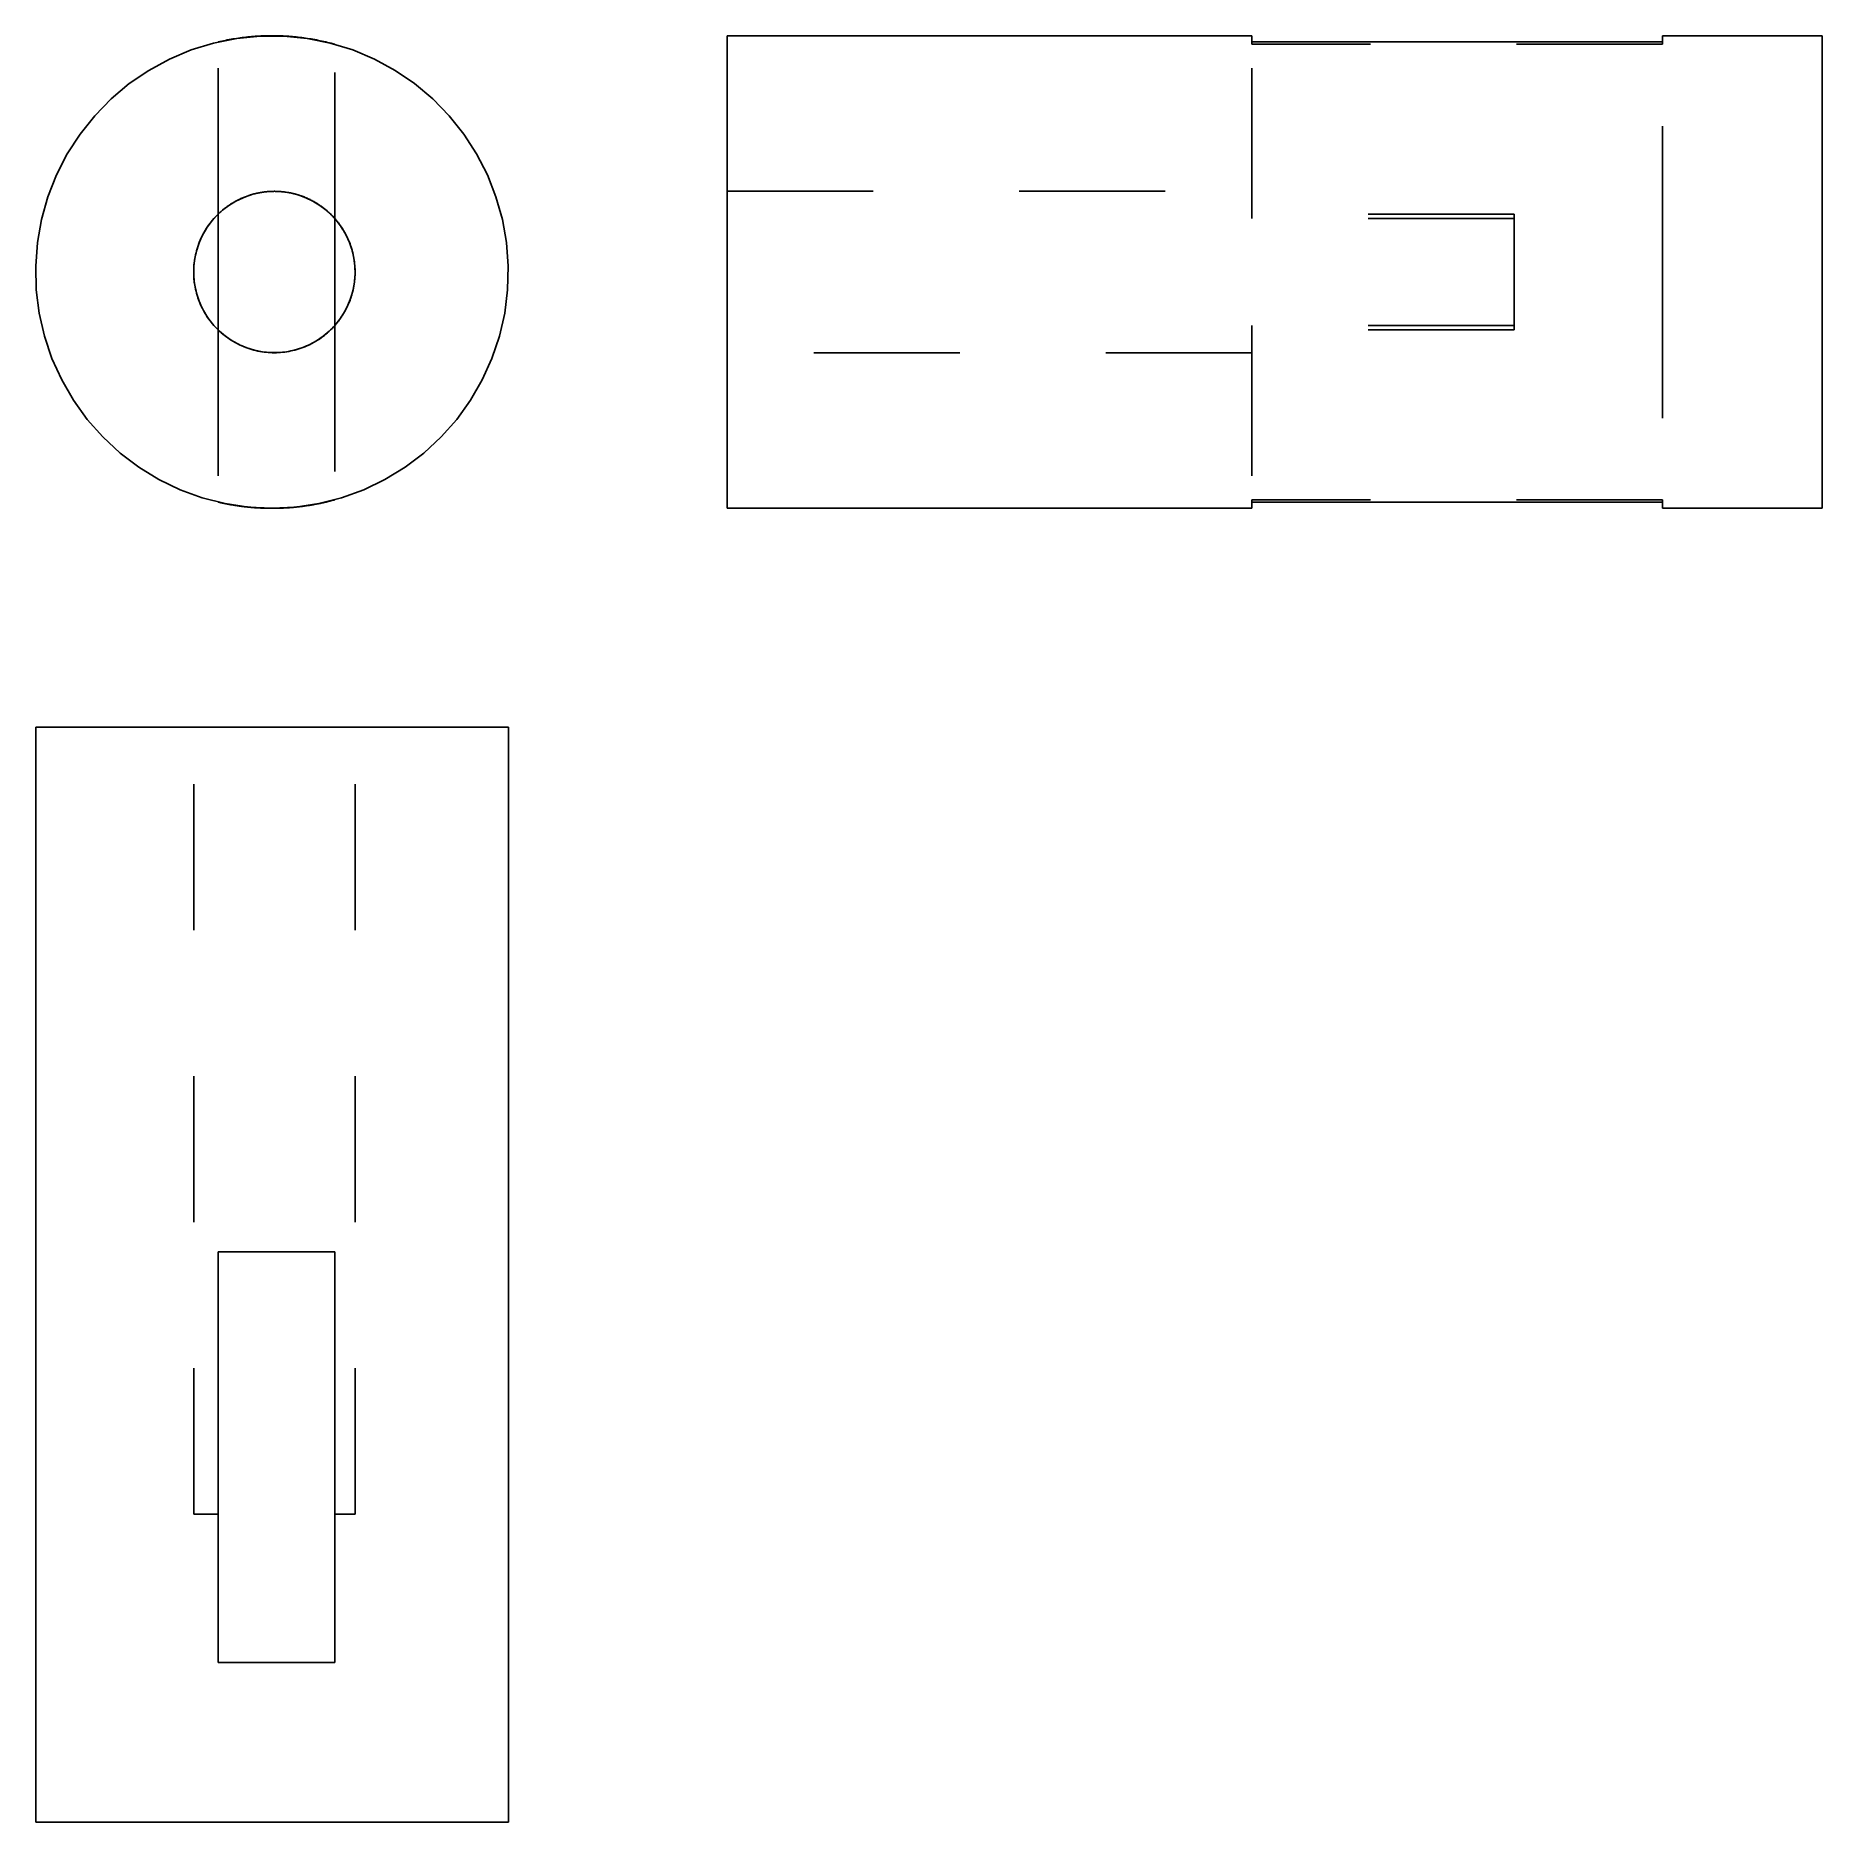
# Model space of a CAD drawing. Extents: x 0 to 1.22, y 0 to 1.22.
import ezdxf

# ---------------------------------------------------------------- set-up
doc = ezdxf.new("R2010")
doc.units = 0
doc.linetypes.add('HIDDEN', pattern=[0.037501, 0.025013, -0.012488])
for name, color, linetype in [('FRONT', 7, 'CONTINUOUS'), ('FRONT_HID', 7, 'HIDDEN'), ('LEFT', 7, 'CONTINUOUS'), ('LEFT_HID', 7, 'HIDDEN'), ('TOP', 7, 'CONTINUOUS'), ('TOP_HID', 7, 'HIDDEN')]:
    doc.layers.add(name, color=color, linetype=linetype)

msp = doc.modelspace()

# ---------------------------------------------------------------- linework, layer by layer
at = {"layer": 'FRONT'}
for p, q in [((0.106439, 1.213924), (0.091571, 1.207657)), ((0.121856, 1.21868), (0.106439, 1.213924)), ((0.13767, 1.221877), (0.121856, 1.21868)), ((0.153725, 1.223483), (0.13767, 1.221877)), ((0.169859, 1.223483), (0.153725, 1.223483)), ((0.185913, 1.221877), (0.169859, 1.223483)), ((0.201728, 1.21868), (0.185913, 1.221877)), ((0.217145, 1.213924), (0.201728, 1.21868)), ((0.232012, 1.207657), (0.217145, 1.213924)), ((0.077402, 1.19994), (0.064071, 1.190852)), ((0.091571, 1.207657), (0.077402, 1.19994)), ((0.246182, 1.19994), (0.232012, 1.207657)), ((0.259513, 1.190852), (0.246182, 1.19994)), ((0.064071, 1.190852), (0.051711, 1.180481)), ((0.271872, 1.180481), (0.259513, 1.190852)), ((0.051711, 1.180481), (0.040446, 1.168931)), ((0.283138, 1.168931), (0.271872, 1.180481)), ((0.040446, 1.168931), (0.030386, 1.156316)), ((0.293198, 1.156316), (0.283138, 1.168931)), ((0.030386, 1.156316), (0.021632, 1.142763)), ((0.301951, 1.142763), (0.293198, 1.156316)), ((0.021632, 1.142763), (0.014272, 1.128406)), ((0.309312, 1.128406), (0.301951, 1.142763)), ((0.014272, 1.128406), (0.008377, 1.113387)), ((0.315206, 1.113387), (0.309312, 1.128406)), ((0.14197, 1.112766), (0.147147, 1.11465)), ((0.147147, 1.11465), (0.152486, 1.11601)), ((0.152486, 1.11601), (0.157934, 1.116831)), ((0.157934, 1.116831), (0.163437, 1.117105)), ((0.163437, 1.117105), (0.168939, 1.116831)), ((0.168939, 1.116831), (0.174387, 1.11601)), ((0.174387, 1.11601), (0.179726, 1.11465)), ((0.179726, 1.11465), (0.184903, 1.112766)), ((0.008377, 1.113387), (0.004007, 1.097855)), ((0.123875, 1.100429), (0.127914, 1.104176)), ((0.12495, 1.061842), (0.12495, 1.1015)), ((0.127914, 1.104176), (0.132306, 1.107503)), ((0.132306, 1.107503), (0.137007, 1.110375)), ((0.137007, 1.110375), (0.14197, 1.112766)), ((0.184903, 1.112766), (0.189866, 1.110375)), ((0.189866, 1.110375), (0.194567, 1.107503)), ((0.194567, 1.107503), (0.198959, 1.104176)), ((0.198959, 1.104176), (0.202998, 1.100429)), ((0.319576, 1.097855), (0.315206, 1.113387)), ((0.004007, 1.097855), (0.001206, 1.081966)), ((0.114259, 1.087054), (0.117014, 1.091825)), ((0.117014, 1.091825), (0.12023, 1.096298)), ((0.12023, 1.096298), (0.123875, 1.100429)), ((0.202998, 1.100429), (0.206643, 1.096298)), ((0.204884, 1.098395), (0.204884, 1.061842)), ((0.206643, 1.096298), (0.209859, 1.091825)), ((0.209859, 1.091825), (0.212614, 1.087054)), ((0.322378, 1.081966), (0.319576, 1.097855)), ((0.001206, 1.081966), (0, 1.065877)), ((0.110239, 1.07681), (0.111994, 1.082032)), ((0.111994, 1.082032), (0.114259, 1.087054)), ((0.212614, 1.087054), (0.21488, 1.082032)), ((0.21488, 1.082032), (0.216634, 1.07681)), ((0.323584, 1.065877), (0.322378, 1.081966)), ((0, 1.065877), (0.000402, 1.049748)), ((0.108191, 1.060464), (0.108328, 1.065972)), ((0.108328, 1.065972), (0.109013, 1.071438)), ((0.109013, 1.071438), (0.110239, 1.07681)), ((0.216634, 1.07681), (0.21786, 1.071438)), ((0.21786, 1.071438), (0.218545, 1.065972)), ((0.218545, 1.065972), (0.218683, 1.060464)), ((0.323181, 1.049748), (0.323584, 1.065877)), ((0.108602, 1.05497), (0.108191, 1.060464)), ((0.109559, 1.049545), (0.108602, 1.05497)), ((0.12495, 1.061842), (0.12495, 1.022184)), ((0.204884, 1.025289), (0.204884, 1.061842)), ((0.218271, 1.05497), (0.217314, 1.049545)), ((0.218683, 1.060464), (0.218271, 1.05497)), ((0.000402, 1.049748), (0.002408, 1.033739)), ((0.111051, 1.044242), (0.109559, 1.049545)), ((0.113064, 1.039113), (0.111051, 1.044242)), ((0.215822, 1.044242), (0.213809, 1.039113)), ((0.217314, 1.049545), (0.215822, 1.044242)), ((0.321175, 1.033739), (0.323181, 1.049748)), ((0.002408, 1.033739), (0.005999, 1.018009)), ((0.115577, 1.034211), (0.113064, 1.039113)), ((0.118566, 1.029583), (0.115577, 1.034211)), ((0.122001, 1.025275), (0.118566, 1.029583)), ((0.208307, 1.029583), (0.204872, 1.025275)), ((0.211296, 1.034211), (0.208307, 1.029583)), ((0.213809, 1.039113), (0.211296, 1.034211)), ((0.317585, 1.018009), (0.321175, 1.033739)), ((0.005999, 1.018009), (0.011137, 1.002715)), ((0.125848, 1.021331), (0.122001, 1.025275)), ((0.130068, 1.01779), (0.125848, 1.021331)), ((0.13462, 1.014687), (0.130068, 1.01779)), ((0.196805, 1.01779), (0.192253, 1.014687)), ((0.201025, 1.021331), (0.196805, 1.01779)), ((0.204872, 1.025275), (0.201025, 1.021331)), ((0.312446, 1.002715), (0.317585, 1.018009)), ((0.139459, 1.012052), (0.13462, 1.014687)), ((0.144535, 1.009912), (0.139459, 1.012052)), ((0.1498, 1.008288), (0.144535, 1.009912)), ((0.1552, 1.007196), (0.1498, 1.008288)), ((0.160682, 1.006648), (0.1552, 1.007196)), ((0.166191, 1.006648), (0.160682, 1.006648)), ((0.171673, 1.007196), (0.166191, 1.006648)), ((0.177073, 1.008288), (0.171673, 1.007196)), ((0.182338, 1.009912), (0.177073, 1.008288)), ((0.187414, 1.012052), (0.182338, 1.009912)), ((0.192253, 1.014687), (0.187414, 1.012052)), ((0.011137, 1.002715), (0.017773, 0.988008)), ((0.305811, 0.988008), (0.312446, 1.002715)), ((0.017773, 0.988008), (0.02584, 0.974035)), ((0.297743, 0.974035), (0.305811, 0.988008)), ((0.02584, 0.974035), (0.035259, 0.960935)), ((0.288325, 0.960935), (0.297743, 0.974035)), ((0.035259, 0.960935), (0.045934, 0.948838)), ((0.277649, 0.948838), (0.288325, 0.960935)), ((0.045934, 0.948838), (0.057762, 0.937864)), ((0.265822, 0.937864), (0.277649, 0.948838)), ((0.057762, 0.937864), (0.070623, 0.928122)), ((0.252961, 0.928122), (0.265822, 0.937864)), ((0.070623, 0.928122), (0.08439, 0.919709)), ((0.08439, 0.919709), (0.098927, 0.912708)), ((0.224657, 0.912708), (0.239193, 0.919709)), ((0.239193, 0.919709), (0.252961, 0.928122)), ((0.098927, 0.912708), (0.114088, 0.90719)), ((0.114088, 0.90719), (0.129723, 0.903209)), ((0.19386, 0.903209), (0.209496, 0.90719)), ((0.209496, 0.90719), (0.224657, 0.912708)), ((0.129723, 0.903209), (0.145678, 0.900804)), ((0.145678, 0.900804), (0.161792, 0.9)), ((0.161792, 0.9), (0.177906, 0.900804)), ((0.177906, 0.900804), (0.19386, 0.903209))]:
    msp.add_line(p, q, dxfattribs=at)
at = {"layer": 'FRONT_HID', "linetype": 'HIDDEN'}
for p, q in [((0.160529, 1.223679), (0.161811, 1.223684)), ((0.160529, 1.223679), (0.161811, 1.223684)), ((0.161811, 1.223684), (0.163093, 1.223679)), ((0.161811, 1.223684), (0.163093, 1.223679)), ((0.12495, 1.219435), (0.126199, 1.219722)), ((0.12495, 1.219435), (0.126199, 1.219722)), ((0.12495, 1.1015), (0.12495, 1.219435)), ((0.12495, 1.061842), (0.12495, 1.219435)), ((0.126199, 1.219722), (0.127452, 1.219999)), ((0.126199, 1.219722), (0.127452, 1.219999)), ((0.127452, 1.219999), (0.128706, 1.220266)), ((0.127452, 1.219999), (0.128706, 1.220266)), ((0.128706, 1.220266), (0.129962, 1.220523)), ((0.128706, 1.220266), (0.129962, 1.220523)), ((0.129962, 1.220523), (0.13122, 1.220771)), ((0.129962, 1.220523), (0.13122, 1.220771)), ((0.13122, 1.220771), (0.13248, 1.221008)), ((0.13122, 1.220771), (0.13248, 1.221008)), ((0.13248, 1.221008), (0.133742, 1.221235)), ((0.13248, 1.221008), (0.133742, 1.221235)), ((0.133742, 1.221235), (0.135006, 1.221452)), ((0.133742, 1.221235), (0.135006, 1.221452)), ((0.135006, 1.221452), (0.136272, 1.221659)), ((0.135006, 1.221452), (0.136272, 1.221659)), ((0.136272, 1.221659), (0.137539, 1.221857)), ((0.136272, 1.221659), (0.137539, 1.221857)), ((0.137539, 1.221857), (0.138807, 1.222044)), ((0.137539, 1.221857), (0.138807, 1.222044)), ((0.138807, 1.222044), (0.140077, 1.222221)), ((0.138807, 1.222044), (0.140077, 1.222221)), ((0.140077, 1.222221), (0.141349, 1.222388)), ((0.140077, 1.222221), (0.141349, 1.222388)), ((0.141349, 1.222388), (0.142621, 1.222545)), ((0.141349, 1.222388), (0.142621, 1.222545)), ((0.142621, 1.222545), (0.143895, 1.222692)), ((0.142621, 1.222545), (0.143895, 1.222692)), ((0.143895, 1.222692), (0.14517, 1.222828)), ((0.143895, 1.222692), (0.14517, 1.222828)), ((0.14517, 1.222828), (0.146446, 1.222955)), ((0.14517, 1.222828), (0.146446, 1.222955)), ((0.146446, 1.222955), (0.147723, 1.223072)), ((0.146446, 1.222955), (0.147723, 1.223072)), ((0.147723, 1.223072), (0.149001, 1.223178)), ((0.147723, 1.223072), (0.149001, 1.223178)), ((0.149001, 1.223178), (0.15028, 1.223274)), ((0.149001, 1.223178), (0.15028, 1.223274)), ((0.15028, 1.223274), (0.151559, 1.22336)), ((0.15028, 1.223274), (0.151559, 1.22336)), ((0.151559, 1.22336), (0.152839, 1.223436)), ((0.151559, 1.22336), (0.152839, 1.223436)), ((0.152839, 1.223436), (0.15412, 1.223502)), ((0.152839, 1.223436), (0.15412, 1.223502)), ((0.15412, 1.223502), (0.155401, 1.223558)), ((0.15412, 1.223502), (0.155401, 1.223558)), ((0.155401, 1.223558), (0.156683, 1.223604)), ((0.155401, 1.223558), (0.156683, 1.223604)), ((0.156683, 1.223604), (0.157965, 1.223639)), ((0.156683, 1.223604), (0.157965, 1.223639)), ((0.157965, 1.223639), (0.159247, 1.223664)), ((0.157965, 1.223639), (0.159247, 1.223664)), ((0.159247, 1.223664), (0.160529, 1.223679)), ((0.159247, 1.223664), (0.160529, 1.223679)), ((0.163093, 1.223679), (0.164376, 1.223664)), ((0.163093, 1.223679), (0.164376, 1.223664)), ((0.164376, 1.223664), (0.165658, 1.223638)), ((0.164376, 1.223664), (0.165658, 1.223638)), ((0.165658, 1.223638), (0.16694, 1.223602)), ((0.165658, 1.223638), (0.16694, 1.223602)), ((0.16694, 1.223602), (0.168221, 1.223556)), ((0.16694, 1.223602), (0.168221, 1.223556)), ((0.168221, 1.223556), (0.169502, 1.2235)), ((0.168221, 1.223556), (0.169502, 1.2235)), ((0.169502, 1.2235), (0.170783, 1.223434)), ((0.169502, 1.2235), (0.170783, 1.223434)), ((0.170783, 1.223434), (0.172063, 1.223358)), ((0.170783, 1.223434), (0.172063, 1.223358)), ((0.172063, 1.223358), (0.173342, 1.223272)), ((0.172063, 1.223358), (0.173342, 1.223272)), ((0.173342, 1.223272), (0.174621, 1.223175)), ((0.173342, 1.223272), (0.174621, 1.223175)), ((0.174621, 1.223175), (0.175899, 1.223068)), ((0.174621, 1.223175), (0.175899, 1.223068)), ((0.175899, 1.223068), (0.177176, 1.222951)), ((0.175899, 1.223068), (0.177176, 1.222951)), ((0.177176, 1.222951), (0.178452, 1.222824)), ((0.177176, 1.222951), (0.178452, 1.222824)), ((0.178452, 1.222824), (0.179727, 1.222687)), ((0.178452, 1.222824), (0.179727, 1.222687)), ((0.179727, 1.222687), (0.181001, 1.22254)), ((0.179727, 1.222687), (0.181001, 1.22254)), ((0.181001, 1.22254), (0.182273, 1.222383)), ((0.181001, 1.22254), (0.182273, 1.222383)), ((0.182273, 1.222383), (0.183545, 1.222216)), ((0.182273, 1.222383), (0.183545, 1.222216)), ((0.183545, 1.222216), (0.184815, 1.222038)), ((0.183545, 1.222216), (0.184815, 1.222038)), ((0.184815, 1.222038), (0.186083, 1.221851)), ((0.184815, 1.222038), (0.186083, 1.221851)), ((0.186083, 1.221851), (0.18735, 1.221653)), ((0.186083, 1.221851), (0.18735, 1.221653)), ((0.18735, 1.221653), (0.188616, 1.221446)), ((0.18735, 1.221653), (0.188616, 1.221446)), ((0.188616, 1.221446), (0.189879, 1.221228)), ((0.188616, 1.221446), (0.189879, 1.221228)), ((0.189879, 1.221228), (0.191141, 1.221001)), ((0.189879, 1.221228), (0.191141, 1.221001)), ((0.191141, 1.221001), (0.192401, 1.220763)), ((0.191141, 1.221001), (0.192401, 1.220763)), ((0.192401, 1.220763), (0.19366, 1.220516)), ((0.192401, 1.220763), (0.19366, 1.220516)), ((0.19366, 1.220516), (0.194916, 1.220258)), ((0.19366, 1.220516), (0.194916, 1.220258)), ((0.194916, 1.220258), (0.19617, 1.219991)), ((0.194916, 1.220258), (0.19617, 1.219991)), ((0.19617, 1.219991), (0.197422, 1.219713)), ((0.19617, 1.219991), (0.197422, 1.219713)), ((0.197422, 1.219713), (0.198672, 1.219426)), ((0.197422, 1.219713), (0.198672, 1.219426)), ((0.198672, 1.219426), (0.199919, 1.219129)), ((0.198672, 1.219426), (0.199919, 1.219129)), ((0.199919, 1.219129), (0.201164, 1.218822)), ((0.199919, 1.219129), (0.201164, 1.218822)), ((0.201164, 1.218822), (0.202407, 1.218505)), ((0.201164, 1.218822), (0.202407, 1.218505)), ((0.202407, 1.218505), (0.203647, 1.218178)), ((0.202407, 1.218505), (0.203647, 1.218178)), ((0.203647, 1.218178), (0.204884, 1.217842)), ((0.203647, 1.218178), (0.204884, 1.217842)), ((0.204884, 1.098395), (0.204884, 1.217842)), ((0.204884, 1.061842), (0.204884, 1.217842)), ((0.143614, 1.113428), (0.144247, 1.113666)), ((0.144247, 1.113666), (0.144882, 1.113897)), ((0.144882, 1.113897), (0.14552, 1.11412)), ((0.14552, 1.11412), (0.14616, 1.114335)), ((0.14616, 1.114335), (0.146804, 1.114543)), ((0.146804, 1.114543), (0.147449, 1.114742)), ((0.147449, 1.114742), (0.148097, 1.114934)), ((0.148097, 1.114934), (0.148748, 1.115117)), ((0.148748, 1.115117), (0.1494, 1.115293)), ((0.1494, 1.115293), (0.150055, 1.115461)), ((0.150055, 1.115461), (0.150712, 1.11562)), ((0.150712, 1.11562), (0.15137, 1.115772)), ((0.15137, 1.115772), (0.152031, 1.115915)), ((0.152031, 1.115915), (0.152693, 1.116051)), ((0.152693, 1.116051), (0.153356, 1.116178)), ((0.153356, 1.116178), (0.154022, 1.116297)), ((0.154022, 1.116297), (0.154688, 1.116408)), ((0.154688, 1.116408), (0.155356, 1.116511)), ((0.155356, 1.116511), (0.156025, 1.116606)), ((0.156025, 1.116606), (0.156695, 1.116693)), ((0.156695, 1.116693), (0.157367, 1.116771)), ((0.157367, 1.116771), (0.158039, 1.116841)), ((0.158039, 1.116841), (0.158712, 1.116903)), ((0.158712, 1.116903), (0.159385, 1.116957)), ((0.159385, 1.116957), (0.16006, 1.117002)), ((0.16006, 1.117002), (0.160734, 1.117039)), ((0.160734, 1.117039), (0.16141, 1.117068)), ((0.16141, 1.117068), (0.162085, 1.117089)), ((0.162085, 1.117089), (0.162761, 1.117101)), ((0.162761, 1.117101), (0.163437, 1.117105)), ((0.163437, 1.117105), (0.16418, 1.1171)), ((0.16418, 1.1171), (0.164924, 1.117085)), ((0.164924, 1.117085), (0.165668, 1.11706)), ((0.165668, 1.11706), (0.166411, 1.117025)), ((0.166411, 1.117025), (0.167153, 1.11698)), ((0.167153, 1.11698), (0.167895, 1.116925)), ((0.167895, 1.116925), (0.168636, 1.11686)), ((0.168636, 1.11686), (0.169376, 1.116785)), ((0.169376, 1.116785), (0.170115, 1.1167)), ((0.170115, 1.1167), (0.170853, 1.116605)), ((0.170853, 1.116605), (0.17159, 1.116501)), ((0.17159, 1.116501), (0.172325, 1.116386)), ((0.172325, 1.116386), (0.173058, 1.116261)), ((0.173058, 1.116261), (0.17379, 1.116127)), ((0.17379, 1.116127), (0.17452, 1.115983)), ((0.17452, 1.115983), (0.175247, 1.115828)), ((0.175247, 1.115828), (0.175973, 1.115665)), ((0.175973, 1.115665), (0.176696, 1.115491)), ((0.176696, 1.115491), (0.177417, 1.115308)), ((0.177417, 1.115308), (0.178136, 1.115115)), ((0.178136, 1.115115), (0.178851, 1.114912)), ((0.178851, 1.114912), (0.179564, 1.1147)), ((0.179564, 1.1147), (0.180275, 1.114478)), ((0.180275, 1.114478), (0.180982, 1.114246)), ((0.180982, 1.114246), (0.181685, 1.114005)), ((0.181685, 1.114005), (0.182386, 1.113755)), ((0.182386, 1.113755), (0.183083, 1.113495)), ((0.123955, 1.10051), (0.12495, 1.1015)), ((0.12495, 1.1015), (0.125438, 1.101968)), ((0.125438, 1.101968), (0.125931, 1.10243)), ((0.125931, 1.10243), (0.12643, 1.102885)), ((0.12643, 1.102885), (0.126935, 1.103335)), ((0.126935, 1.103335), (0.127445, 1.103778)), ((0.127445, 1.103778), (0.12796, 1.104215)), ((0.12796, 1.104215), (0.128481, 1.104646)), ((0.128481, 1.104646), (0.129007, 1.10507)), ((0.129007, 1.10507), (0.129538, 1.105488)), ((0.129538, 1.105488), (0.130075, 1.105899)), ((0.130075, 1.105899), (0.130616, 1.106304)), ((0.130616, 1.106304), (0.131162, 1.106702)), ((0.131162, 1.106702), (0.131713, 1.107093)), ((0.131713, 1.107093), (0.132269, 1.107477)), ((0.132269, 1.107477), (0.132829, 1.107855)), ((0.132829, 1.107855), (0.133394, 1.108226)), ((0.133394, 1.108226), (0.133964, 1.10859)), ((0.133964, 1.10859), (0.134537, 1.108947)), ((0.134537, 1.108947), (0.135116, 1.109297)), ((0.135116, 1.109297), (0.135698, 1.10964)), ((0.135698, 1.10964), (0.136285, 1.109975)), ((0.136285, 1.109975), (0.136875, 1.110304)), ((0.136875, 1.110304), (0.13747, 1.110625)), ((0.13747, 1.110625), (0.138068, 1.110939)), ((0.138068, 1.110939), (0.138671, 1.111245)), ((0.138671, 1.111245), (0.139277, 1.111544)), ((0.139277, 1.111544), (0.139886, 1.111836)), ((0.139886, 1.111836), (0.140499, 1.11212)), ((0.140499, 1.11212), (0.141116, 1.112397)), ((0.141116, 1.112397), (0.141736, 1.112666)), ((0.141736, 1.112666), (0.142359, 1.112928)), ((0.142359, 1.112928), (0.142985, 1.113182)), ((0.142985, 1.113182), (0.143614, 1.113428)), ((0.183083, 1.113495), (0.183776, 1.113226)), ((0.183776, 1.113226), (0.184466, 1.112948)), ((0.184466, 1.112948), (0.185152, 1.11266)), ((0.185152, 1.11266), (0.185834, 1.112363)), ((0.185834, 1.112363), (0.186512, 1.112057)), ((0.186512, 1.112057), (0.187186, 1.111742)), ((0.187186, 1.111742), (0.187856, 1.111417)), ((0.187856, 1.111417), (0.188521, 1.111084)), ((0.188521, 1.111084), (0.189181, 1.110742)), ((0.189181, 1.110742), (0.189837, 1.110391)), ((0.189837, 1.110391), (0.190488, 1.110031)), ((0.190488, 1.110031), (0.191135, 1.109663)), ((0.191135, 1.109663), (0.191776, 1.109286)), ((0.191776, 1.109286), (0.192412, 1.1089)), ((0.192412, 1.1089), (0.193043, 1.108506)), ((0.193043, 1.108506), (0.193668, 1.108103)), ((0.193668, 1.108103), (0.194288, 1.107692)), ((0.194288, 1.107692), (0.194903, 1.107272)), ((0.194903, 1.107272), (0.195511, 1.106845)), ((0.195511, 1.106845), (0.196114, 1.106409)), ((0.196114, 1.106409), (0.196711, 1.105965)), ((0.196711, 1.105965), (0.197302, 1.105513)), ((0.197302, 1.105513), (0.197887, 1.105053)), ((0.197887, 1.105053), (0.198465, 1.104586)), ((0.198465, 1.104586), (0.199038, 1.10411)), ((0.199038, 1.10411), (0.199603, 1.103627)), ((0.199603, 1.103627), (0.200162, 1.103136)), ((0.200162, 1.103136), (0.200715, 1.102638)), ((0.200715, 1.102638), (0.201261, 1.102133)), ((0.201261, 1.102133), (0.2018, 1.10162)), ((0.2018, 1.10162), (0.202332, 1.1011)), ((0.114819, 1.088117), (0.115502, 1.089344)), ((0.115502, 1.089344), (0.116217, 1.090553)), ((0.116217, 1.090553), (0.116961, 1.091743)), ((0.116961, 1.091743), (0.117736, 1.092914)), ((0.117736, 1.092914), (0.11854, 1.094065)), ((0.11854, 1.094065), (0.119373, 1.095196)), ((0.119373, 1.095196), (0.120235, 1.096304)), ((0.120235, 1.096304), (0.121125, 1.097391)), ((0.121125, 1.097391), (0.122041, 1.098454)), ((0.122041, 1.098454), (0.122985, 1.099494)), ((0.122985, 1.099494), (0.123955, 1.10051)), ((0.202332, 1.1011), (0.202857, 1.100573)), ((0.202857, 1.100573), (0.203374, 1.100039)), ((0.203374, 1.100039), (0.203885, 1.099498)), ((0.203885, 1.099498), (0.204388, 1.09895)), ((0.204388, 1.09895), (0.204884, 1.098395)), ((0.204884, 1.098395), (0.205712, 1.097435)), ((0.205712, 1.097435), (0.206517, 1.096456)), ((0.206517, 1.096456), (0.2073, 1.095458)), ((0.2073, 1.095458), (0.208059, 1.094443)), ((0.208059, 1.094443), (0.208796, 1.093411)), ((0.208796, 1.093411), (0.209508, 1.092362)), ((0.209508, 1.092362), (0.210196, 1.091297)), ((0.210196, 1.091297), (0.210859, 1.090216)), ((0.210859, 1.090216), (0.211498, 1.089121)), ((0.211498, 1.089121), (0.212111, 1.088011)), ((0.110129, 1.076412), (0.110516, 1.077761)), ((0.110516, 1.077761), (0.110937, 1.079101)), ((0.110937, 1.079101), (0.111393, 1.080429)), ((0.111393, 1.080429), (0.111882, 1.081745)), ((0.111882, 1.081745), (0.112404, 1.083049)), ((0.112404, 1.083049), (0.112959, 1.084338)), ((0.112959, 1.084338), (0.113547, 1.085614)), ((0.113547, 1.085614), (0.114167, 1.086873)), ((0.114167, 1.086873), (0.114819, 1.088117)), ((0.212111, 1.088011), (0.212699, 1.086887)), ((0.212699, 1.086887), (0.21326, 1.085751)), ((0.21326, 1.085751), (0.213796, 1.084601)), ((0.213796, 1.084601), (0.214305, 1.08344)), ((0.214305, 1.08344), (0.214787, 1.082267)), ((0.214787, 1.082267), (0.215242, 1.081084)), ((0.215242, 1.081084), (0.21567, 1.07989)), ((0.21567, 1.07989), (0.21607, 1.078687)), ((0.21607, 1.078687), (0.216442, 1.077475)), ((0.216442, 1.077475), (0.216787, 1.076255)), ((0.108214, 1.063948), (0.108285, 1.06535)), ((0.108285, 1.06535), (0.108392, 1.06675)), ((0.108392, 1.06675), (0.108534, 1.068147)), ((0.108534, 1.068147), (0.108712, 1.06954)), ((0.108712, 1.06954), (0.108925, 1.070928)), ((0.108925, 1.070928), (0.109174, 1.07231)), ((0.109174, 1.07231), (0.109457, 1.073685)), ((0.109457, 1.073685), (0.109776, 1.075053)), ((0.109776, 1.075053), (0.110129, 1.076412)), ((0.216787, 1.076255), (0.217104, 1.075027)), ((0.217104, 1.075027), (0.217392, 1.073793)), ((0.217392, 1.073793), (0.217652, 1.072552)), ((0.217652, 1.072552), (0.217884, 1.071305)), ((0.217884, 1.071305), (0.218086, 1.070053)), ((0.218086, 1.070053), (0.21826, 1.068797)), ((0.21826, 1.068797), (0.218405, 1.067538)), ((0.218405, 1.067538), (0.218522, 1.066275)), ((0.218522, 1.066275), (0.218609, 1.06501)), ((0.218609, 1.06501), (0.218667, 1.063744)), ((0.108178, 1.062544), (0.108214, 1.063948)), ((0.108178, 1.06114), (0.108178, 1.062544)), ((0.108214, 1.059736), (0.108178, 1.06114)), ((0.108285, 1.058334), (0.108214, 1.059736)), ((0.108392, 1.056934), (0.108285, 1.058334)), ((0.108534, 1.055537), (0.108392, 1.056934)), ((0.108712, 1.054144), (0.108534, 1.055537)), ((0.108925, 1.052756), (0.108712, 1.054144)), ((0.109174, 1.051374), (0.108925, 1.052756)), ((0.12495, 1.061842), (0.12495, 0.904249)), ((0.204884, 1.061842), (0.204884, 0.905842)), ((0.217884, 1.052379), (0.217652, 1.051133)), ((0.218086, 1.053631), (0.217884, 1.052379)), ((0.21826, 1.054887), (0.218086, 1.053631)), ((0.218405, 1.056146), (0.21826, 1.054887)), ((0.218522, 1.057409), (0.218405, 1.056146)), ((0.218609, 1.058674), (0.218522, 1.057409)), ((0.218667, 1.059941), (0.218609, 1.058674)), ((0.218667, 1.063744), (0.218696, 1.062476)), ((0.218696, 1.061208), (0.218667, 1.059941)), ((0.218696, 1.062476), (0.218696, 1.061208)), ((0.109457, 1.049999), (0.109174, 1.051374)), ((0.109776, 1.048631), (0.109457, 1.049999)), ((0.110129, 1.047272), (0.109776, 1.048631)), ((0.110516, 1.045923), (0.110129, 1.047272)), ((0.110937, 1.044583), (0.110516, 1.045923)), ((0.111393, 1.043255), (0.110937, 1.044583)), ((0.111882, 1.041939), (0.111393, 1.043255)), ((0.112404, 1.040635), (0.111882, 1.041939)), ((0.112959, 1.039346), (0.112404, 1.040635)), ((0.214305, 1.040244), (0.213796, 1.039083)), ((0.214787, 1.041417), (0.214305, 1.040244)), ((0.215242, 1.0426), (0.214787, 1.041417)), ((0.21567, 1.043794), (0.215242, 1.0426)), ((0.21607, 1.044997), (0.21567, 1.043794)), ((0.216442, 1.046209), (0.21607, 1.044997)), ((0.216787, 1.047429), (0.216442, 1.046209)), ((0.217104, 1.048657), (0.216787, 1.047429)), ((0.217392, 1.049892), (0.217104, 1.048657)), ((0.217652, 1.051133), (0.217392, 1.049892)), ((0.113547, 1.038071), (0.112959, 1.039346)), ((0.114167, 1.036811), (0.113547, 1.038071)), ((0.114819, 1.035567), (0.114167, 1.036811)), ((0.115502, 1.03434), (0.114819, 1.035567)), ((0.116217, 1.033131), (0.115502, 1.03434)), ((0.116961, 1.031941), (0.116217, 1.033131)), ((0.117736, 1.03077), (0.116961, 1.031941)), ((0.11854, 1.029619), (0.117736, 1.03077)), ((0.119373, 1.028489), (0.11854, 1.029619)), ((0.120235, 1.02738), (0.119373, 1.028489)), ((0.2073, 1.028226), (0.206517, 1.027229)), ((0.208059, 1.029241), (0.2073, 1.028226)), ((0.208796, 1.030274), (0.208059, 1.029241)), ((0.209508, 1.031323), (0.208796, 1.030274)), ((0.210196, 1.032388), (0.209508, 1.031323)), ((0.210859, 1.033468), (0.210196, 1.032388)), ((0.211498, 1.034564), (0.210859, 1.033468)), ((0.212111, 1.035673), (0.211498, 1.034564)), ((0.212699, 1.036797), (0.212111, 1.035673)), ((0.21326, 1.037934), (0.212699, 1.036797)), ((0.213796, 1.039083), (0.21326, 1.037934)), ((0.121125, 1.026293), (0.120235, 1.02738)), ((0.122041, 1.02523), (0.121125, 1.026293)), ((0.122985, 1.02419), (0.122041, 1.02523)), ((0.123955, 1.023174), (0.122985, 1.02419)), ((0.12495, 1.022184), (0.123955, 1.023174)), ((0.125981, 1.021208), (0.12495, 1.022184)), ((0.12495, 1.022184), (0.12495, 0.904249)), ((0.127037, 1.02026), (0.125981, 1.021208)), ((0.128117, 1.019338), (0.127037, 1.02026)), ((0.129221, 1.018445), (0.128117, 1.019338)), ((0.130347, 1.01758), (0.129221, 1.018445)), ((0.131495, 1.016745), (0.130347, 1.01758)), ((0.132664, 1.015939), (0.131495, 1.016745)), ((0.133853, 1.015164), (0.132664, 1.015939)), ((0.194236, 1.015957), (0.193047, 1.015181)), ((0.195405, 1.016764), (0.194236, 1.015957)), ((0.196552, 1.0176), (0.195405, 1.016764)), ((0.197678, 1.018465), (0.196552, 1.0176)), ((0.19878, 1.019359), (0.197678, 1.018465)), ((0.19986, 1.020281), (0.19878, 1.019359)), ((0.200916, 1.02123), (0.19986, 1.020281)), ((0.201947, 1.022206), (0.200916, 1.02123)), ((0.202952, 1.023209), (0.201947, 1.022206)), ((0.203931, 1.024236), (0.202952, 1.023209)), ((0.204884, 1.025289), (0.203931, 1.024236)), ((0.205712, 1.026249), (0.204884, 1.025289)), ((0.204884, 1.025289), (0.204884, 0.905842)), ((0.206517, 1.027229), (0.205712, 1.026249)), ((0.135062, 1.01442), (0.133853, 1.015164)), ((0.136289, 1.013706), (0.135062, 1.01442)), ((0.137535, 1.013025), (0.136289, 1.013706)), ((0.138797, 1.012376), (0.137535, 1.013025)), ((0.140076, 1.011759), (0.138797, 1.012376)), ((0.14137, 1.011176), (0.140076, 1.011759)), ((0.142679, 1.010626), (0.14137, 1.011176)), ((0.144001, 1.010109), (0.142679, 1.010626)), ((0.145337, 1.009627), (0.144001, 1.010109)), ((0.146684, 1.009179), (0.145337, 1.009627)), ((0.148042, 1.008766), (0.146684, 1.009179)), ((0.149411, 1.008388), (0.148042, 1.008766)), ((0.150788, 1.008046), (0.149411, 1.008388)), ((0.152174, 1.007739), (0.150788, 1.008046)), ((0.153568, 1.007467), (0.152174, 1.007739)), ((0.154968, 1.007232), (0.153568, 1.007467)), ((0.156373, 1.007032), (0.154968, 1.007232)), ((0.157784, 1.006869), (0.156373, 1.007032)), ((0.159198, 1.006742), (0.157784, 1.006869)), ((0.160614, 1.006651), (0.159198, 1.006742)), ((0.162033, 1.006597), (0.160614, 1.006651)), ((0.163453, 1.006579), (0.162033, 1.006597)), ((0.164872, 1.006598), (0.163453, 1.006579)), ((0.166291, 1.006653), (0.164872, 1.006598)), ((0.167708, 1.006744), (0.166291, 1.006653)), ((0.169121, 1.006872), (0.167708, 1.006744)), ((0.170532, 1.007036), (0.169121, 1.006872)), ((0.171937, 1.007237), (0.170532, 1.007036)), ((0.173337, 1.007473), (0.171937, 1.007237)), ((0.17473, 1.007745), (0.173337, 1.007473)), ((0.176116, 1.008053), (0.17473, 1.007745)), ((0.177494, 1.008397), (0.176116, 1.008053)), ((0.178862, 1.008775), (0.177494, 1.008397)), ((0.18022, 1.009189), (0.178862, 1.008775)), ((0.181567, 1.009638), (0.18022, 1.009189)), ((0.182902, 1.010121), (0.181567, 1.009638)), ((0.184224, 1.010638), (0.182902, 1.010121)), ((0.185532, 1.011188), (0.184224, 1.010638)), ((0.186826, 1.011773), (0.185532, 1.011188)), ((0.188105, 1.01239), (0.186826, 1.011773)), ((0.189367, 1.01304), (0.188105, 1.01239)), ((0.190612, 1.013722), (0.189367, 1.01304)), ((0.191839, 1.014436), (0.190612, 1.013722)), ((0.193047, 1.015181), (0.191839, 1.014436)), ((0.204216, 0.905659), (0.203548, 0.905479)), ((0.204216, 0.905659), (0.203548, 0.905479)), ((0.204884, 0.905842), (0.204216, 0.905659)), ((0.204884, 0.905842), (0.204216, 0.905659)), ((0.125524, 0.904116), (0.12495, 0.904249)), ((0.125524, 0.904116), (0.12495, 0.904249)), ((0.1261, 0.903985), (0.125524, 0.904116)), ((0.1261, 0.903985), (0.125524, 0.904116)), ((0.126675, 0.903856), (0.1261, 0.903985)), ((0.126675, 0.903856), (0.1261, 0.903985)), ((0.127251, 0.903729), (0.126675, 0.903856)), ((0.127251, 0.903729), (0.126675, 0.903856)), ((0.127828, 0.903604), (0.127251, 0.903729)), ((0.127828, 0.903604), (0.127251, 0.903729)), ((0.128405, 0.903481), (0.127828, 0.903604)), ((0.128405, 0.903481), (0.127828, 0.903604)), ((0.128983, 0.90336), (0.128405, 0.903481)), ((0.128983, 0.90336), (0.128405, 0.903481)), ((0.129561, 0.903242), (0.128983, 0.90336)), ((0.129561, 0.903242), (0.128983, 0.90336)), ((0.130139, 0.903126), (0.129561, 0.903242)), ((0.130139, 0.903126), (0.129561, 0.903242)), ((0.130718, 0.903011), (0.130139, 0.903126)), ((0.130718, 0.903011), (0.130139, 0.903126)), ((0.131297, 0.902899), (0.130718, 0.903011)), ((0.131297, 0.902899), (0.130718, 0.903011)), ((0.131876, 0.902789), (0.131297, 0.902899)), ((0.131876, 0.902789), (0.131297, 0.902899)), ((0.132456, 0.902681), (0.131876, 0.902789)), ((0.132456, 0.902681), (0.131876, 0.902789)), ((0.133037, 0.902575), (0.132456, 0.902681)), ((0.133037, 0.902575), (0.132456, 0.902681)), ((0.133618, 0.902471), (0.133037, 0.902575)), ((0.133618, 0.902471), (0.133037, 0.902575)), ((0.134199, 0.90237), (0.133618, 0.902471)), ((0.134199, 0.90237), (0.133618, 0.902471)), ((0.13478, 0.90227), (0.134199, 0.90237)), ((0.13478, 0.90227), (0.134199, 0.90237)), ((0.135362, 0.902173), (0.13478, 0.90227)), ((0.135362, 0.902173), (0.13478, 0.90227)), ((0.135944, 0.902077), (0.135362, 0.902173)), ((0.135944, 0.902077), (0.135362, 0.902173)), ((0.136527, 0.901984), (0.135944, 0.902077)), ((0.136527, 0.901984), (0.135944, 0.902077)), ((0.13711, 0.901893), (0.136527, 0.901984)), ((0.13711, 0.901893), (0.136527, 0.901984)), ((0.137693, 0.901804), (0.13711, 0.901893)), ((0.137693, 0.901804), (0.13711, 0.901893)), ((0.138277, 0.901717), (0.137693, 0.901804)), ((0.138277, 0.901717), (0.137693, 0.901804)), ((0.13886, 0.901633), (0.138277, 0.901717)), ((0.13886, 0.901633), (0.138277, 0.901717)), ((0.139445, 0.90155), (0.13886, 0.901633)), ((0.139445, 0.90155), (0.13886, 0.901633)), ((0.140029, 0.90147), (0.139445, 0.90155)), ((0.140029, 0.90147), (0.139445, 0.90155)), ((0.140614, 0.901392), (0.140029, 0.90147)), ((0.140614, 0.901392), (0.140029, 0.90147)), ((0.141199, 0.901315), (0.140614, 0.901392)), ((0.141199, 0.901315), (0.140614, 0.901392)), ((0.141784, 0.901241), (0.141199, 0.901315)), ((0.141784, 0.901241), (0.141199, 0.901315)), ((0.14237, 0.90117), (0.141784, 0.901241)), ((0.14237, 0.90117), (0.141784, 0.901241)), ((0.142956, 0.9011), (0.14237, 0.90117)), ((0.142956, 0.9011), (0.14237, 0.90117)), ((0.143542, 0.901032), (0.142956, 0.9011)), ((0.143542, 0.901032), (0.142956, 0.9011)), ((0.144128, 0.900967), (0.143542, 0.901032)), ((0.144128, 0.900967), (0.143542, 0.901032)), ((0.144715, 0.900903), (0.144128, 0.900967)), ((0.144715, 0.900903), (0.144128, 0.900967)), ((0.145301, 0.900842), (0.144715, 0.900903)), ((0.145301, 0.900842), (0.144715, 0.900903)), ((0.145888, 0.900783), (0.145301, 0.900842)), ((0.145888, 0.900783), (0.145301, 0.900842)), ((0.146476, 0.900726), (0.145888, 0.900783)), ((0.146476, 0.900726), (0.145888, 0.900783)), ((0.147063, 0.900672), (0.146476, 0.900726)), ((0.147063, 0.900672), (0.146476, 0.900726)), ((0.147651, 0.900619), (0.147063, 0.900672)), ((0.147651, 0.900619), (0.147063, 0.900672)), ((0.148238, 0.900569), (0.147651, 0.900619)), ((0.148238, 0.900569), (0.147651, 0.900619)), ((0.148826, 0.90052), (0.148238, 0.900569)), ((0.148826, 0.90052), (0.148238, 0.900569)), ((0.149415, 0.900474), (0.148826, 0.90052)), ((0.149415, 0.900474), (0.148826, 0.90052)), ((0.150003, 0.90043), (0.149415, 0.900474)), ((0.150003, 0.90043), (0.149415, 0.900474)), ((0.150591, 0.900388), (0.150003, 0.90043)), ((0.150591, 0.900388), (0.150003, 0.90043)), ((0.15118, 0.900348), (0.150591, 0.900388)), ((0.15118, 0.900348), (0.150591, 0.900388)), ((0.151769, 0.900311), (0.15118, 0.900348)), ((0.151769, 0.900311), (0.15118, 0.900348)), ((0.152358, 0.900275), (0.151769, 0.900311)), ((0.152358, 0.900275), (0.151769, 0.900311)), ((0.152947, 0.900242), (0.152358, 0.900275)), ((0.152947, 0.900242), (0.152358, 0.900275)), ((0.153536, 0.900211), (0.152947, 0.900242)), ((0.153536, 0.900211), (0.152947, 0.900242)), ((0.154125, 0.900182), (0.153536, 0.900211)), ((0.154125, 0.900182), (0.153536, 0.900211)), ((0.154714, 0.900155), (0.154125, 0.900182)), ((0.154714, 0.900155), (0.154125, 0.900182)), ((0.155304, 0.90013), (0.154714, 0.900155)), ((0.155304, 0.90013), (0.154714, 0.900155)), ((0.155893, 0.900108), (0.155304, 0.90013)), ((0.155893, 0.900108), (0.155304, 0.90013)), ((0.156483, 0.900087), (0.155893, 0.900108)), ((0.156483, 0.900087), (0.155893, 0.900108)), ((0.157073, 0.900069), (0.156483, 0.900087)), ((0.157073, 0.900069), (0.156483, 0.900087)), ((0.157662, 0.900053), (0.157073, 0.900069)), ((0.157662, 0.900053), (0.157073, 0.900069)), ((0.158252, 0.900039), (0.157662, 0.900053)), ((0.158252, 0.900039), (0.157662, 0.900053)), ((0.158842, 0.900027), (0.158252, 0.900039)), ((0.158842, 0.900027), (0.158252, 0.900039)), ((0.159432, 0.900017), (0.158842, 0.900027)), ((0.159432, 0.900017), (0.158842, 0.900027)), ((0.160022, 0.90001), (0.159432, 0.900017)), ((0.160022, 0.90001), (0.159432, 0.900017)), ((0.160612, 0.900004), (0.160022, 0.90001)), ((0.160612, 0.900004), (0.160022, 0.90001)), ((0.161202, 0.900001), (0.160612, 0.900004)), ((0.161202, 0.900001), (0.160612, 0.900004)), ((0.161792, 0.9), (0.161202, 0.900001)), ((0.161792, 0.9), (0.161202, 0.900001)), ((0.162484, 0.900001), (0.161792, 0.9)), ((0.162484, 0.900001), (0.161792, 0.9)), ((0.163176, 0.900006), (0.162484, 0.900001)), ((0.163176, 0.900006), (0.162484, 0.900001)), ((0.163869, 0.900013), (0.163176, 0.900006)), ((0.163869, 0.900013), (0.163176, 0.900006)), ((0.164561, 0.900024), (0.163869, 0.900013)), ((0.164561, 0.900024), (0.163869, 0.900013)), ((0.165253, 0.900037), (0.164561, 0.900024)), ((0.165253, 0.900037), (0.164561, 0.900024)), ((0.165945, 0.900053), (0.165253, 0.900037)), ((0.165945, 0.900053), (0.165253, 0.900037)), ((0.166638, 0.900073), (0.165945, 0.900053)), ((0.166638, 0.900073), (0.165945, 0.900053)), ((0.16733, 0.900095), (0.166638, 0.900073)), ((0.16733, 0.900095), (0.166638, 0.900073)), ((0.168021, 0.90012), (0.16733, 0.900095)), ((0.168021, 0.90012), (0.16733, 0.900095)), ((0.168713, 0.900148), (0.168021, 0.90012)), ((0.168713, 0.900148), (0.168021, 0.90012)), ((0.169405, 0.900179), (0.168713, 0.900148)), ((0.169405, 0.900179), (0.168713, 0.900148)), ((0.170096, 0.900213), (0.169405, 0.900179)), ((0.170096, 0.900213), (0.169405, 0.900179)), ((0.170788, 0.90025), (0.170096, 0.900213)), ((0.170788, 0.90025), (0.170096, 0.900213)), ((0.171479, 0.90029), (0.170788, 0.90025)), ((0.171479, 0.90029), (0.170788, 0.90025)), ((0.17217, 0.900333), (0.171479, 0.90029)), ((0.17217, 0.900333), (0.171479, 0.90029)), ((0.172861, 0.900379), (0.17217, 0.900333)), ((0.172861, 0.900379), (0.17217, 0.900333)), ((0.173551, 0.900428), (0.172861, 0.900379)), ((0.173551, 0.900428), (0.172861, 0.900379)), ((0.174242, 0.90048), (0.173551, 0.900428)), ((0.174242, 0.90048), (0.173551, 0.900428)), ((0.174932, 0.900534), (0.174242, 0.90048)), ((0.174932, 0.900534), (0.174242, 0.90048)), ((0.175622, 0.900592), (0.174932, 0.900534)), ((0.175622, 0.900592), (0.174932, 0.900534)), ((0.176312, 0.900653), (0.175622, 0.900592)), ((0.176312, 0.900653), (0.175622, 0.900592)), ((0.177001, 0.900716), (0.176312, 0.900653)), ((0.177001, 0.900716), (0.176312, 0.900653)), ((0.17769, 0.900783), (0.177001, 0.900716)), ((0.17769, 0.900783), (0.177001, 0.900716)), ((0.178379, 0.900852), (0.17769, 0.900783)), ((0.178379, 0.900852), (0.17769, 0.900783)), ((0.179068, 0.900925), (0.178379, 0.900852)), ((0.179068, 0.900925), (0.178379, 0.900852)), ((0.179756, 0.901), (0.179068, 0.900925)), ((0.179756, 0.901), (0.179068, 0.900925)), ((0.180444, 0.901078), (0.179756, 0.901)), ((0.180444, 0.901078), (0.179756, 0.901)), ((0.181131, 0.90116), (0.180444, 0.901078)), ((0.181131, 0.90116), (0.180444, 0.901078)), ((0.181819, 0.901244), (0.181131, 0.90116)), ((0.181819, 0.901244), (0.181131, 0.90116)), ((0.182505, 0.901331), (0.181819, 0.901244)), ((0.182505, 0.901331), (0.181819, 0.901244)), ((0.183192, 0.901421), (0.182505, 0.901331)), ((0.183192, 0.901421), (0.182505, 0.901331)), ((0.183878, 0.901514), (0.183192, 0.901421)), ((0.183878, 0.901514), (0.183192, 0.901421)), ((0.184564, 0.90161), (0.183878, 0.901514)), ((0.184564, 0.90161), (0.183878, 0.901514)), ((0.185249, 0.901709), (0.184564, 0.90161)), ((0.185249, 0.901709), (0.184564, 0.90161)), ((0.185934, 0.901811), (0.185249, 0.901709)), ((0.185934, 0.901811), (0.185249, 0.901709)), ((0.186618, 0.901915), (0.185934, 0.901811)), ((0.186618, 0.901915), (0.185934, 0.901811)), ((0.187302, 0.902023), (0.186618, 0.901915)), ((0.187302, 0.902023), (0.186618, 0.901915)), ((0.187985, 0.902134), (0.187302, 0.902023)), ((0.187985, 0.902134), (0.187302, 0.902023)), ((0.188668, 0.902247), (0.187985, 0.902134)), ((0.188668, 0.902247), (0.187985, 0.902134)), ((0.189351, 0.902364), (0.188668, 0.902247)), ((0.189351, 0.902364), (0.188668, 0.902247)), ((0.190033, 0.902483), (0.189351, 0.902364)), ((0.190033, 0.902483), (0.189351, 0.902364)), ((0.190714, 0.902605), (0.190033, 0.902483)), ((0.190714, 0.902605), (0.190033, 0.902483)), ((0.191395, 0.902731), (0.190714, 0.902605)), ((0.191395, 0.902731), (0.190714, 0.902605)), ((0.192076, 0.902859), (0.191395, 0.902731)), ((0.192076, 0.902859), (0.191395, 0.902731)), ((0.192756, 0.90299), (0.192076, 0.902859)), ((0.192756, 0.90299), (0.192076, 0.902859)), ((0.193435, 0.903124), (0.192756, 0.90299)), ((0.193435, 0.903124), (0.192756, 0.90299)), ((0.194114, 0.90326), (0.193435, 0.903124)), ((0.194114, 0.90326), (0.193435, 0.903124)), ((0.194792, 0.9034), (0.194114, 0.90326)), ((0.194792, 0.9034), (0.194114, 0.90326)), ((0.195469, 0.903543), (0.194792, 0.9034)), ((0.195469, 0.903543), (0.194792, 0.9034)), ((0.196146, 0.903688), (0.195469, 0.903543)), ((0.196146, 0.903688), (0.195469, 0.903543)), ((0.196822, 0.903837), (0.196146, 0.903688)), ((0.196822, 0.903837), (0.196146, 0.903688)), ((0.197498, 0.903988), (0.196822, 0.903837)), ((0.197498, 0.903988), (0.196822, 0.903837)), ((0.198173, 0.904142), (0.197498, 0.903988)), ((0.198173, 0.904142), (0.197498, 0.903988)), ((0.198847, 0.904299), (0.198173, 0.904142)), ((0.198847, 0.904299), (0.198173, 0.904142)), ((0.199521, 0.904459), (0.198847, 0.904299)), ((0.199521, 0.904459), (0.198847, 0.904299)), ((0.200194, 0.904622), (0.199521, 0.904459)), ((0.200194, 0.904622), (0.199521, 0.904459)), ((0.200866, 0.904788), (0.200194, 0.904622)), ((0.200866, 0.904788), (0.200194, 0.904622)), ((0.201538, 0.904956), (0.200866, 0.904788)), ((0.201538, 0.904956), (0.200866, 0.904788)), ((0.202208, 0.905128), (0.201538, 0.904956)), ((0.202208, 0.905128), (0.201538, 0.904956)), ((0.202878, 0.905302), (0.202208, 0.905128)), ((0.202878, 0.905302), (0.202208, 0.905128)), ((0.203548, 0.905479), (0.202878, 0.905302)), ((0.203548, 0.905479), (0.202878, 0.905302))]:
    msp.add_line(p, q, dxfattribs=at)
at = {"layer": 'LEFT'}
for p, q in [((0.473584, 1.223684), (0.473584, 0.9)), ((0.832959, 1.223684), (0.473584, 1.223684)), ((0.832959, 1.219435), (0.832959, 1.223684)), ((1.114209, 1.219435), (1.114209, 1.223684)), ((1.223584, 1.223684), (1.114209, 1.223684)), ((1.223584, 1.223684), (1.223584, 0.9)), ((1.114209, 1.219435), (0.832959, 1.219435)), ((0.473584, 0.9), (0.832959, 0.9)), ((0.832959, 0.9), (0.832959, 0.904249)), ((1.114209, 0.904249), (0.832959, 0.904249)), ((1.114209, 0.9), (1.114209, 0.904249)), ((1.114209, 0.9), (1.223584, 0.9))]:
    msp.add_line(p, q, dxfattribs=at)
at = {"layer": 'LEFT_HID', "linetype": 'HIDDEN'}
for p, q in [((0.832959, 1.223684), (0.832959, 1.217842)), ((1.114209, 1.223684), (1.114209, 1.217842)), ((0.832959, 1.1015), (0.832959, 1.219435)), ((1.114209, 1.217842), (0.832959, 1.217842)), ((0.832959, 1.098395), (0.832959, 1.217842)), ((1.114209, 1.061842), (1.114209, 1.219435)), ((1.114209, 1.061842), (1.114209, 1.217842)), ((0.473584, 1.117105), (0.473584, 1.006579)), ((0.473584, 1.006579), (0.473584, 1.117105)), ((0.473584, 1.117105), (0.832959, 1.117105)), ((0.832959, 1.117105), (0.832959, 1.098395)), ((0.832959, 1.1015), (0.832959, 1.117105)), ((1.012646, 1.1015), (0.832959, 1.1015)), ((1.012646, 1.061842), (1.012646, 1.1015)), ((1.012646, 1.022184), (1.012646, 1.1015)), ((1.012646, 1.098395), (0.832959, 1.098395)), ((1.012646, 1.098395), (1.012646, 1.061842)), ((1.012646, 1.098395), (1.012646, 1.025289)), ((1.012646, 1.061842), (1.012646, 1.022184)), ((1.012646, 1.025289), (1.012646, 1.061842)), ((1.114209, 1.061842), (1.114209, 0.904249)), ((1.114209, 1.061842), (1.114209, 0.905842)), ((0.832959, 1.025289), (0.832959, 1.006579)), ((0.832959, 1.025289), (0.832959, 0.905842)), ((1.012646, 1.025289), (0.832959, 1.025289)), ((0.832959, 1.006579), (0.832959, 1.022184)), ((0.832959, 1.022184), (0.832959, 0.904249)), ((1.012646, 1.022184), (0.832959, 1.022184)), ((0.832959, 1.006579), (0.473584, 1.006579)), ((1.114209, 0.905842), (0.832959, 0.905842)), ((0.832959, 0.905842), (0.832959, 0.9)), ((1.114209, 0.905842), (1.114209, 0.9))]:
    msp.add_line(p, q, dxfattribs=at)
at = {"layer": 'TOP'}
for p, q in [((0.323684, 0.75), (0, 0.75)), ((0, 0), (0, 0.75)), ((0.323684, 0), (0.323684, 0.75)), ((0.125, 0.390625), (0.204934, 0.390625)), ((0.125, 0.109375), (0.125, 0.390625)), ((0.204934, 0.109375), (0.204934, 0.390625)), ((0.125, 0.109375), (0.204934, 0.109375)), ((0.323684, 0), (0, 0))]:
    msp.add_line(p, q, dxfattribs=at)
at = {"layer": 'TOP_HID', "linetype": 'HIDDEN'}
for p, q in [((0, 0.75), (0.161842, 0.75)), ((0.21875, 0.75), (0.108224, 0.75)), ((0.108224, 0.75), (0.163487, 0.75)), ((0.108224, 0.210938), (0.108224, 0.75)), ((0.161842, 0.75), (0.323684, 0.75)), ((0.163487, 0.75), (0.21875, 0.75)), ((0.21875, 0.210938), (0.21875, 0.75)), ((0.161842, 0.390625), (0.125, 0.390625)), ((0.204934, 0.390625), (0.125, 0.390625)), ((0.125, 0.210938), (0.125, 0.390625)), ((0.125, 0.210938), (0.125, 0.390625)), ((0.125, 0.390625), (0.163487, 0.390625)), ((0.204934, 0.390625), (0.161842, 0.390625)), ((0.163487, 0.390625), (0.204934, 0.390625)), ((0.204934, 0.210938), (0.204934, 0.390625)), ((0.204934, 0.210938), (0.204934, 0.390625)), ((0.125, 0.210938), (0.108224, 0.210938)), ((0.108224, 0.210938), (0.125, 0.210938)), ((0.125, 0.210938), (0.125, 0.109375)), ((0.204934, 0.109375), (0.204934, 0.210938)), ((0.204934, 0.210938), (0.21875, 0.210938)), ((0.21875, 0.210938), (0.204934, 0.210938)), ((0.161842, 0.109375), (0.125, 0.109375)), ((0.204934, 0.109375), (0.161842, 0.109375)), ((0, 0), (0.161842, 0)), ((0.161842, 0), (0.323684, 0))]:
    msp.add_line(p, q, dxfattribs=at)

doc.saveas('drawing.dxf')
